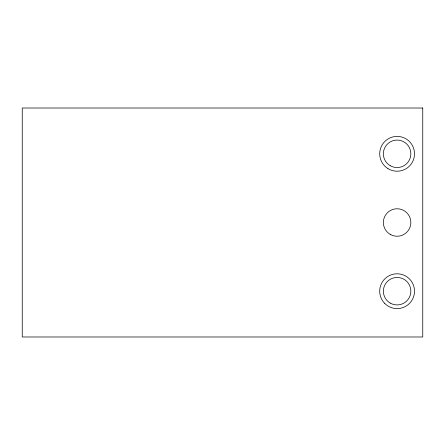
<?xml version="1.0" encoding="UTF-8"?>
<svg xmlns="http://www.w3.org/2000/svg" width="445" height="445" viewBox="0 0 445 445"><rect width="100%" height="100%" fill="white"/><g stroke="black" fill="none" stroke-linecap="round" stroke-linejoin="round"><path stroke-width="0.67" d="M422.75 108.013L22.25 108.013L22.25 336.987L422.75 336.987L422.75 108.013M390.237 234.398A13.739 13.739 0 0 0 410.841 222.5A13.739 13.739 0 0 0 390.237 210.602A13.739 13.739 0 0 0 390.237 234.398M384.797 303.496A17.399 17.399 0 0 0 413.911 295.697A17.399 17.399 0 0 0 392.601 274.381A17.399 17.399 0 0 0 384.797 303.496M387.962 168.616A17.399 17.399 0 0 0 414.501 154.32A17.399 17.399 0 0 0 388.852 138.484A17.399 17.399 0 0 0 387.962 168.616M390.237 165.707A13.739 13.739 0 0 0 410.841 153.809A13.739 13.739 0 0 0 390.237 141.911A13.739 13.739 0 0 0 390.237 165.707M390.237 303.089A13.739 13.739 0 0 0 410.841 291.191A13.739 13.739 0 0 0 390.237 279.293A13.739 13.739 0 0 0 390.237 303.089"/></g></svg>
